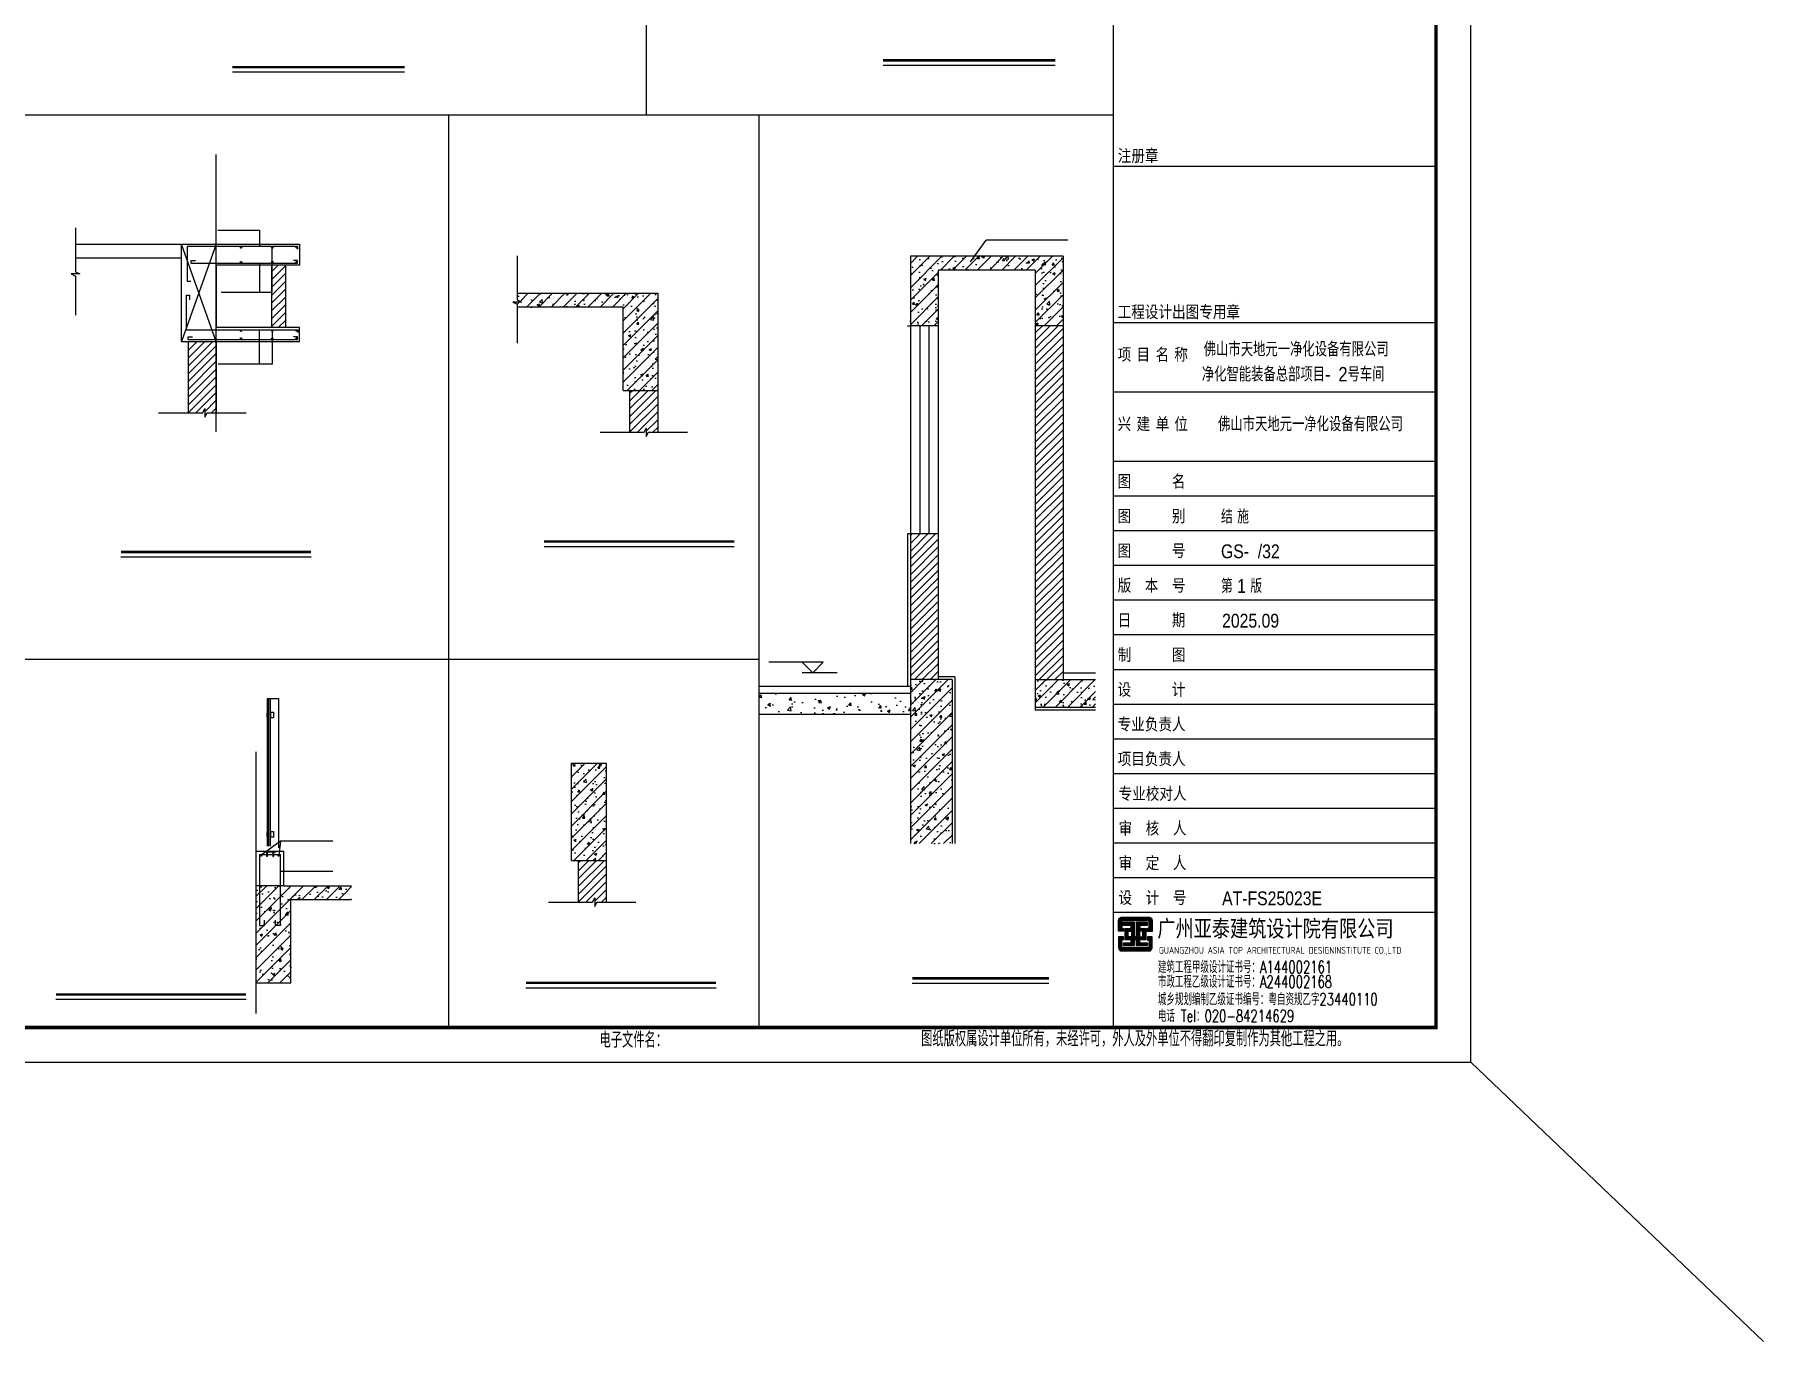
# Model space of a CAD drawing. Extents: x -695511 to 885008, y -751583 to -95266.
# Drawn here: x 561523 to 573978, y -552534 to -543119 of the extents above; entities that cross this region are included whole.
import ezdxf

# ---------------------------------------------------------------- set-up
doc = ezdxf.new("R2010")
doc.units = 0
doc.header["$LTSCALE"] = 1000
doc.header["$MEASUREMENT"] = 0
doc.linetypes.add('DOTE', pattern=[2.42, 2, -0.2, 0.02, -0.2])
for name, color, linetype in [('13', 13, 'Continuous'), ('14', 1, 'Continuous'), ('_0', 7, 'Continuous'), ('DIM_ELEV', 3, 'Continuous'), ('DIM_SYMB', 3, 'Continuous'), ('DOTE', 1, 'Continuous'), ('E_BalLib', 8, 'Continuous'), ('E_WINDOW', 4, 'Continuous'), ('PUB_HATCH', 8, 'Continuous'), ('PUB_TEXT', 7, 'Continuous'), ('PUB_TITLE', 4, 'Continuous'), ('S_FLOOR', 2, 'Continuous'), ('STAIR', 2, 'Continuous'), ('WALL', 4, 'Continuous'), ('节点大样钢筋', 6, 'Continuous')]:
    doc.layers.add(name, color=color, linetype=linetype)
doc.styles.add('_HZTXT', font='gs_txt.shx', dxfattribs={"width": 0.8, "bigfont": 'HZTXT.shx'})
doc.styles.add('HT', font='simhei.ttf', dxfattribs={"width": 0.7})
doc.styles.add('hztxt', font='romand_pkpm', dxfattribs={"bigfont": 'gbcbig'})
doc.styles.add('hztxt0', font='romans.shx', dxfattribs={"bigfont": 'gbcbig0.shx'})
doc.styles.get("Standard").update_dxf_attribs({"font": 'gbenor.shx', "bigfont": 'gbcbig.shx'})
doc.styles.add('宋体', font='simsun.ttc')
pattern_1 = [(45, (211958.133, -353517.668), (-28.0633004, 28.0633004), [])]
pattern_2 = [(45, (211958.13, -353517.67), (-44.194174, 44.194174), []), (50, (211958.13, -353517.67), (179.315046, -15.688034), [18.75, -206.25]), (355, (211958.13, -353517.67), (-34.68783, 188.04803), [15, -165]), (100.4514, (211973.08, -353518.97), (144.627345, 172.359886), [15.93505, -175.28553]), (46.1842, (211958.13, -353467.67), (266.81026, -41.37975), [28.125, -309.375]), (96.6356, (211980.37, -353471.12), (233.66568, 243.52947), [23.90257, -262.92825]), (351.1842, (211958.13, -353467.67), (233.66549, 243.52965), [22.5, -247.5]), (21, (211983.13, -353480.17), (149.226763, -100.65472), [18.75, -206.25]), (326, (211983.13, -353480.17), (60.82883, 181.28751), [15, -165]), (71.4514, (211995.57, -353488.56), (210.05566, 80.632624), [15.93505, -175.28553]), (37.5, (211958.13, -353517.67), (3.039964, 83.223463), [0, -163, 0, -167.5, 0, -165.625]), (7.5, (211958.13, -353517.67), (65.767384, 98.602928), [0, -95.5, 0, -159.25, 0, -63.125]), (327.5, (211902.38, -353517.67), (133.455609, -5.638718), [0, -62.5, 0, -195, 0, -258.75]), (317.5, (211877.38, -353517.67), (145.796542, 25.026246), [0, -81.25, 0, -129.5, 0, -183.75])]

# ---------------------------------------------------------------- blocks, each defined once
blk = doc.blocks.new('弘吉车间2')
at = {"layer": '14'}
h = blk.add_hatch(dxfattribs=at)
h.set_pattern_fill('ANSI31', color=256, scale=100, angle=135, style=0)
h.set_pattern_definition([(180, (-226475.39, -78017.824), (-3e-15, -12.5), [])])
edge = h.paths.add_edge_path()
edge.add_line((-9011, 2855), (-9011, 2773))
edge.add_line((-9011, 2773), (-9152, 2773))
edge.add_line((-9152, 2773), (-9152, 3084))
edge.add_arc((-9062, 3084), 90, 90, 180, ccw=False)
edge.add_line((-9062, 3174), (-8271, 3174))
edge.add_arc((-8271, 3084), 90, 0, 90, ccw=False)
edge.add_line((-8181, 3084), (-8181, 2768))
edge.add_line((-8181, 2768), (-8311, 2768))
edge.add_line((-8311, 2768), (-8311, 2862))
edge.add_line((-8311, 2862), (-8282, 2862))
edge.add_line((-8282, 2862), (-8268, 2862))
edge.add_line((-8268, 2862), (-8268, 3074))
edge.add_line((-8268, 3074), (-9055, 3074))
edge.add_line((-9055, 3074), (-9055, 2855))
edge.add_line((-9055, 2855), (-9011, 2855))
h.paths.add_polyline_path([(-8629, 2622), (-8629, 3030), (-8321, 3030), (-8321, 2942), (-8535, 2942), (-8535, 2855), (-8362, 2855), (-8362, 2525), (-8542, 2525), (-8542, 2442), (-8320, 2442), (-8320, 2365), (-8628, 2365), (-8628, 2526), (-8697, 2526), (-8697, 2365), (-9006, 2365), (-9006, 2442), (-8784, 2442), (-8784, 2525), (-8963, 2525), (-8963, 2855), (-8790, 2855), (-8790, 2942), (-9004, 2942), (-9004, 3030), (-8697, 3030), (-8697, 2622)])
h.paths.add_polyline_path([(-8874, 2772), (-8776, 2772), (-8776, 2616), (-8874, 2616)], flags=16)
h.paths.add_polyline_path([(-8452, 2772), (-8549, 2772), (-8549, 2616), (-8452, 2616)], flags=16)
edge = h.paths.add_edge_path()
edge.add_line((-9011, 2525), (-9011, 2607))
edge.add_line((-9011, 2607), (-9152, 2607))
edge.add_line((-9152, 2607), (-9152, 2296))
edge.add_arc((-9062, 2296), 90, 180, 270)
edge.add_line((-9062, 2206), (-8271, 2206))
edge.add_arc((-8271, 2296), 90, 270, 360)
edge.add_line((-8181, 2296), (-8181, 2612))
edge.add_line((-8181, 2612), (-8311, 2612))
edge.add_line((-8311, 2612), (-8311, 2518))
edge.add_line((-8311, 2518), (-8282, 2518))
edge.add_line((-8282, 2518), (-8268, 2518))
edge.add_line((-8268, 2518), (-8268, 2306))
edge.add_line((-8268, 2306), (-9055, 2306))
edge.add_line((-9055, 2306), (-9055, 2525))
edge.add_line((-9055, 2525), (-9011, 2525))
for p, q in [((-9300, 29320), (-9300, 0)), ((-9300, 29320), (0, 29320)), ((-9300, 24820), (0, 24820)), ((-9300, 20320), (0, 20320)), ((-9300, 18320), (0, 18320)), ((-9300, 16320), (0, 16320)), ((-9300, 15320), (0, 15320)), ((-9300, 14320), (0, 14320)), ((-9300, 13320), (0, 13320)), ((-9300, 12320), (0, 12320)), ((-9300, 11320), (0, 11320)), ((-9300, 10320), (0, 10320)), ((-9300, 9320), (0, 9320)), ((-9300, 8320), (0, 8320)), ((-9300, 7320), (0, 7320)), ((-9300, 6320), (0, 6320)), ((-9300, 5320), (0, 5320)), ((-9300, 4320), (0, 4320)), ((-9300, 3320), (0, 3320)), ((-9300, 3320), (0, 3320))]:
    blk.add_line(p, q, dxfattribs=at)
for points in [[(-9300, 0), (0, 0), (0, 29320), (-9300, 29320)], [(-8874, 2772), (-8776, 2772), (-8776, 2616), (-8874, 2616)], [(-8452, 2772), (-8549, 2772), (-8549, 2616), (-8452, 2616)]]:
    blk.add_lwpolyline(points, close=True, dxfattribs=at)
for points in [[(-9011, 2855), (-9011, 2773), (-9152, 2773), (-9152, 3084, -0.414214), (-9062, 3174), (-8271, 3174, -0.414214), (-8181, 3084), (-8181, 2768), (-8311, 2768), (-8311, 2862), (-8282, 2862), (-8268, 2862), (-8268, 3074), (-9055, 3074), (-9055, 2855)], [(-9011, 2525), (-9011, 2607), (-9152, 2607), (-9152, 2296, 0.414214), (-9062, 2206), (-8271, 2206, 0.414214), (-8181, 2296), (-8181, 2612), (-8311, 2612), (-8311, 2518), (-8282, 2518), (-8268, 2518), (-8268, 2306), (-9055, 2306), (-9055, 2525)]]:
    blk.add_lwpolyline(points, format="xyb", close=True, dxfattribs=at)
blk.add_lwpolyline([(-8629, 2622), (-8629, 2622), (-8629, 3030), (-8321, 3030), (-8321, 2942), (-8535, 2942), (-8535, 2855), (-8362, 2855), (-8362, 2525), (-8542, 2525), (-8542, 2442), (-8320, 2442), (-8320, 2365), (-8628, 2365), (-8628, 2526), (-8697, 2526), (-8697, 2365), (-9006, 2365), (-9006, 2442), (-8784, 2442), (-8784, 2525), (-8963, 2525), (-8963, 2855), (-8790, 2855), (-8790, 2942), (-9004, 2942), (-9004, 3030), (-8697, 3030), (-8697, 2622), (-8629, 2622)], dxfattribs=at)
at = {"layer": '13', "color": 7, "style": '_HZTXT', "width": 0.85}
for s, height, p in [('佛山市天地元一净化设备有限公司', 417.91, (-6694, 19336)), ('净化智能装备总部项目-', 417.91, (-6750, 18616)), ('2号车间', 417.9, (-2815, 18616)), ('佛山市天地元一净化设备有限公司', 417.91, (-6282, 17179)), ('结 施', 400, (-6198, 14522)), ('GS-  /32', 400, (-6198, 13522)), ('第 1 版', 400, (-6198, 12522)), ('2025.09', 400, (-6166, 11522)), ('AT-FS25023E', 400, (-6166, 3522))]:
    blk.add_text(s, height=height, dxfattribs=at).set_placement(p)
at = {"layer": '13', "style": 'hztxt', "width": 0.7}
for s, p in [('建筑工程甲级设计证书号：A144002161', (-8015, 1568)), ('市政工程乙级设计证书号：A244002168', (-8015, 1144)), ('城乡规划编制乙级证书编号：粤自资规乙字23440110', (-8015, 639)), ('电话 Tel：020-84214629', (-8015, 159))]:
    blk.add_text(s, height=350, rotation=359.9997, dxfattribs=at).set_placement(p)
at = {"layer": '14'}
for s, height, style, width, p in [('注册章', 350, '宋体', 0.82, (-9173, 24949)), ('工程设计出图专用章', 350, '宋体', 0.82, (-9173, 20449)), ('项', 350, '宋体', 0.82, (-9176, 19220)), ('目', 350, '宋体', 0.82, (-8632, 19220)), ('名', 350, '宋体', 0.82, (-8081, 19220)), ('称', 350, '宋体', 0.82, (-7542, 19220)), ('兴', 350, '宋体', 0.82, (-9176, 17220)), ('建', 350, '宋体', 0.82, (-8632, 17220)), ('单', 350, '宋体', 0.82, (-8081, 17220)), ('位', 350, '宋体', 0.82, (-7542, 17220)), ('图      名', 350, '宋体', 0.82, (-9176, 15566)), ('图      别', 350, '宋体', 0.82, (-9176, 14566)), ('图      号', 350, '宋体', 0.82, (-9176, 13566)), ('版  本  号', 350, '宋体', 0.82, (-9176, 12566)), ('日      期', 350, '宋体', 0.82, (-9176, 11566)), ('制      图', 350, '宋体', 0.82, (-9176, 10566)), ('设      计', 350, '宋体', 0.82, (-9176, 9566)), ('专业负责人', 350, '宋体', 0.82, (-9176, 8566)), ('项目负责人', 350, '宋体', 0.82, (-9176, 7566)), ('专业校对人', 350, '宋体', 0.82, (-9149, 6566, -24845)), ('审  核  人', 350, '宋体', 0.82, (-9149, 5566, -24845)), ('审  定  人', 350, '宋体', 0.82, (-9149, 4566, -24845)), ('设  计  号', 350, '宋体', 0.82, (-9149, 3566, -24845)), ('广州亚泰建筑设计院有限公司', 480, 'HT', 0.8, (-8033, 2612))]:
    blk.add_text(s, height=height, dxfattribs=dict(at, style=style, width=width)).set_placement(p)
at = {"layer": '14', "width": 0.8}
blk.add_text('GUANGZHOU ASIA TOP ARCHITECTURAL DESIGNINSTITUTE CO.,LTD', height=198, rotation=359.9997, dxfattribs=at).set_placement((-7987, 2124, -24845))
at = {"layer": '14', "style": 'hztxt0'}
for s, p in [('电子文件名：', (-24105, -584)), ('图纸版权属设计单位所有，未经许可，外人及外单位不得翻印复制作为其他工程之用。', (-14838, -548))]:
    blk.add_text(s, height=450, rotation=359.9997, dxfattribs=at).set_placement(p)

msp = doc.modelspace()

# ---------------------------------------------------------------- hatches: boundary and pattern name
h = msp.add_hatch()
h.set_pattern_fill('ANSI31', color=8, scale=25)
h.set_pattern_definition([(45, (893521.65, -529912.617), (-28.0633004, 28.0633004), [])])
h.paths.add_polyline_path([(563232.2, -545229.8), (563332.2, -545229.8), (563332.2, -544779.8), (563232.2, -544779.8)])
h = msp.add_hatch()
h.set_pattern_fill('钢筋混凝土', color=8, scale=25)
h.set_pattern_definition(pattern_2)
h.paths.add_polyline_path([(568732.6, -545216.3), (568932.6, -545216.3), (568932.6, -544716.3), (567832.6, -544716.3), (567832.6, -545216.3), (568032.6, -545216.3), (568032.6, -544816.3), (568732.6, -544816.3)])
h = msp.add_hatch()
h.set_pattern_fill('钢筋混凝土', color=8, scale=25)
h.set_pattern_definition([(45, (273298.135, -416741.505), (-44.194174, 44.194174), []), (50, (273298.14, -416741.5), (179.315046, -15.688034), [18.75, -206.25]), (355, (273298.14, -416741.5), (-34.68783, 188.04803), [15, -165]), (100.4514, (273313.08, -416742.81), (144.62735, 172.35989), [15.93505, -175.28553]), (46.1842, (273298.14, -416691.5), (266.81026, -41.37975), [28.125, -309.375]), (96.6356, (273320.37, -416694.95), (233.66568, 243.52947), [23.90257, -262.92825]), (351.1842, (273298.14, -416691.5), (233.66549, 243.52965), [22.5, -247.5]), (21, (273323.14, -416704), (149.22676, -100.65472), [18.75, -206.25]), (326, (273323.14, -416704), (60.82883, 181.28751), [15, -165]), (71.4514, (273335.57, -416712.4), (210.05566, 80.63262), [15.93505, -175.28553]), (37.5, (273298.135, -416741.505), (3.039964, 83.223463), [0, -163, 0, -167.5, 0, -165.625]), (7.5, (273298.135, -416741.505), (65.767384, 98.602928), [0, -95.5, 0, -159.25, 0, -63.125]), (327.5, (273242.385, -416741.505), (133.455609, -5.638718), [0, -62.5, 0, -195, 0, -258.75]), (317.5, (273217.39, -416741.5), (145.796542, 25.026246), [0, -81.25, 0, -129.5, 0, -183.75])])
h.paths.add_polyline_path([(565862.7, -544982.6), (564999.2, -544982.6), (564999.2, -545030.1), (565030.4, -545045.7), (564968, -545045.7), (564999.2, -545061.3), (564999.2, -545082.6), (565762.7, -545082.6), (565762.7, -545682.6), (566012.7, -545682.6), (566012.7, -544982.6)])
h = msp.add_hatch()
h.set_pattern_fill('ANSI31', color=8, scale=25)
h.set_pattern_definition(pattern_1)
h.paths.add_polyline_path([(568732.6, -547766.3), (568932.6, -547766.3), (568932.6, -545216.3), (568732.6, -545216.3)])
h = msp.add_hatch()
h.set_pattern_fill('ANSI31', color=8, scale=25)
h.set_pattern_definition([(45, (270117.63, -416901.224), (-28.0633004, 28.0633004), [])])
h.paths.add_polyline_path([(562749.9, -545813), (562749.9, -545875.4), (562765.5, -545844.2), (562832.2, -545844.2), (562832.2, -545329.8), (562632.2, -545329.8), (562632.2, -545844.2), (562734.3, -545844.2)])
h = msp.add_hatch()
h.set_pattern_fill('ANSI31', color=8, scale=25)
h.set_pattern_definition([(45, (273298.135, -417041.505), (-28.0633004, 28.0633004), [])])
h.paths.add_polyline_path([(565930.4, -545953.3), (565930.4, -546015.7), (565946, -545984.5), (566012.7, -545984.5), (566012.7, -545682.6), (565812.7, -545682.6), (565812.7, -545984.5), (565914.8, -545984.5)])
h = msp.add_hatch()
h.set_pattern_fill('ANSI31', color=8, scale=25)
h.set_pattern_definition(pattern_1)
h.paths.add_polyline_path([(568032.6, -546716.3), (567832.6, -546716.3), (567832.6, -547766.3), (568032.6, -547766.3)])
h = msp.add_hatch()
h.set_pattern_fill('钢筋混凝土', color=8, scale=25)
h.set_pattern_definition(pattern_2)
h.paths.add_polyline_path([(568132.6, -547766.3), (567832.6, -547766.3), (567832.6, -548947.3), (568132.6, -548947.3)])
h = msp.add_hatch()
h.set_pattern_fill('钢筋混凝土', color=8, scale=25)
h.set_pattern_definition(pattern_2)
h.paths.add_polyline_path([(568732.6, -547766.3), (568732.6, -547966.3), (569167, -547966.3), (569167, -547766.3)])
h = msp.add_hatch()
h.set_pattern_fill('混凝土', color=8, scale=30)
h.set_pattern_definition([(50, (656270.45, -567271.2), (215.17805, -18.82564), [22.5, -247.5]), (355, (656270.45, -567271.2), (-41.6254, 225.65764), [18, -198]), (100.4514, (656288.38, -567272.77), (173.5528, 206.83186), [19.12206, -210.34263]), (46.1842, (656270.45, -567211.2), (320.1723, -49.6557), [33.75, -371.25]), (96.6356, (656297.13, -567215.34), (280.3988, 292.2354), [28.6831, -315.5139]), (351.1842, (656270.45, -567211.2), (280.3986, 292.2356), [27, -297]), (21, (656300.45, -567226.2), (179.0721, -120.78567), [22.5, -247.5]), (326, (656300.45, -567226.2), (72.9946, 217.545), [18, -198]), (71.4514, (656315.38, -567236.26), (252.0668, 96.75915), [19.12206, -210.34263]), (37.5, (656270.45, -567271.2), (3.647957, 99.868156), [0, -195.6, 0, -201, 0, -198.75]), (7.5, (656270.45, -567271.2), (78.92086, 118.32351), [0, -114.6, 0, -191.1, 0, -75.75]), (327.5, (656203.55, -567271.2), (160.14673, -6.76646), [0, -75, 0, -234, 0, -310.5]), (317.5, (656173.55, -567271.2), (174.95585, 30.0315), [0, -97.5, 0, -155.4, 0, -220.5])])
h.paths.add_polyline_path([(566741.5, -547866.3), (566741.5, -548016.3), (567978.7, -548016.3), (567978.7, -547866.3)])
h = msp.add_hatch()
h.set_pattern_fill('钢筋混凝土', color=8, scale=25)
h.set_pattern_definition([(45, (221371.7, -342711.233), (-44.194174, 44.194174), []), (50, (221371.7, -342711.23), (179.315046, -15.688034), [18.75, -206.25]), (355, (221371.7, -342711.23), (-34.68783, 188.04803), [15, -165]), (100.4514, (221386.64, -342712.54), (144.627345, 172.359886), [15.93505, -175.28553]), (46.1842, (221371.7, -342661.23), (266.81026, -41.37975), [28.125, -309.375]), (96.6356, (221393.93, -342664.68), (233.66568, 243.52947), [23.90257, -262.92825]), (351.1842, (221371.7, -342661.23), (233.66549, 243.52965), [22.5, -247.5]), (21, (221396.7, -342673.73), (149.226763, -100.65472), [18.75, -206.25]), (326, (221396.7, -342673.73), (60.82883, 181.28751), [15, -165]), (71.4514, (221409.14, -342682.12), (210.05566, 80.632624), [15.93505, -175.28553]), (37.5, (221371.7, -342711.233), (3.039964, 83.223463), [0, -163, 0, -167.5, 0, -165.625]), (7.5, (221371.7, -342711.23), (65.767384, 98.602928), [0, -95.5, 0, -159.25, 0, -63.125]), (327.5, (221315.95, -342711.23), (133.455609, -5.638718), [0, -62.5, 0, -195, 0, -258.75]), (317.5, (221290.95, -342711.23), (145.796542, 25.026246), [0, -81.25, 0, -129.5, 0, -183.75])])
h.paths.add_polyline_path([(565641.2, -548368.3), (565491.2, -548368.3), (565391.2, -548368.3), (565391.2, -549068.3), (565641.2, -549068.3)])
h = msp.add_hatch()
h.set_pattern_fill('ANSI31', color=8, scale=25)
h.set_pattern_definition([(45, (272926.65, -420427.203), (-28.0633004, 28.0633004), [])])
h.paths.add_polyline_path([(565559, -549339), (565559, -549401.4), (565574.6, -549370.2), (565641.2, -549370.2), (565641.2, -549068.3), (565441.2, -549068.3), (565441.2, -549370.2), (565543.4, -549370.2)])
h = msp.add_hatch()
h.set_pattern_fill('钢筋混凝土', color=8, scale=25)
h.set_pattern_definition([(45, (898759.24, -532150.326), (-44.194174, 44.194174), []), (50, (898759.24, -532150.33), (179.315046, -15.688034), [18.75, -206.25]), (355, (898759.24, -532150.33), (-34.68783, 188.04803), [15, -165]), (100.4514, (898774.18, -532151.63), (144.627345, 172.359886), [15.93505, -175.28553]), (46.1842, (898759.24, -532100.33), (266.81026, -41.37975), [28.125, -309.375]), (96.6356, (898781.48, -532103.77), (233.66568, 243.52947), [23.90257, -262.92825]), (351.1842, (898759.24, -532100.33), (233.66549, 243.52965), [22.5, -247.5]), (21, (898784.24, -532112.83), (149.22676, -100.65472), [18.75, -206.25]), (326, (898784.24, -532112.83), (60.82883, 181.28751), [15, -165]), (71.4514, (898796.68, -532121.21), (210.05566, 80.63262), [15.93505, -175.28553]), (37.5, (898759.24, -532150.326), (3.039964, 83.223463), [0, -163, 0, -167.5, 0, -165.625]), (7.5, (898759.24, -532150.33), (65.767384, 98.602928), [0, -95.5, 0, -159.25, 0, -63.125]), (327.5, (898703.49, -532150.326), (133.455609, -5.638718), [0, -62.5, 0, -195, 0, -258.75]), (317.5, (898678.49, -532150.33), (145.796542, 25.026246), [0, -81.25, 0, -129.5, 0, -183.75])])
h.paths.add_polyline_path([(563369.5, -549951), (563369.5, -549351), (563807.5, -549351), (563807.5, -549325.4), (563755, -549306.8), (563860, -549288.3), (563807.5, -549269.2), (563807.5, -549251), (563319.5, -549251), (563119.5, -549251), (563119.5, -549951)])
at = {"layer": '节点大样钢筋'}
h = msp.add_hatch(color=256, dxfattribs=at)
edge = h.paths.add_edge_path()
edge.add_arc((563011.4, -544653.2), 5, 0, 360)
h = msp.add_hatch(color=256, dxfattribs=at)
edge = h.paths.add_edge_path()
edge.add_arc((563235.4, -544653.2), 5, 0, 360)
h = msp.add_hatch(color=256, dxfattribs=at)
edge = h.paths.add_edge_path()
edge.add_arc((563411.4, -544653.2), 5, 0, 360)
h = msp.add_hatch(color=256, dxfattribs=at)
edge = h.paths.add_edge_path()
edge.add_arc((563011.4, -544757.7), 5, 0, 360)
h = msp.add_hatch(color=256, dxfattribs=at)
edge = h.paths.add_edge_path()
edge.add_arc((563235.4, -544757.7), 5, 0, 360)
h = msp.add_hatch(color=256, dxfattribs=at)
edge = h.paths.add_edge_path()
edge.add_arc((563411.4, -544757.7), 5, 0, 360)
h = msp.add_hatch(color=256, dxfattribs=at)
edge = h.paths.add_edge_path()
edge.add_arc((563011.4, -545253.2), 5, 0, 360)
h = msp.add_hatch(color=256, dxfattribs=at)
edge = h.paths.add_edge_path()
edge.add_arc((563235.4, -545253.2), 5, 0, 360)
h = msp.add_hatch(color=256, dxfattribs=at)
edge = h.paths.add_edge_path()
edge.add_arc((563411.4, -545253.2), 5, 0, 360)
h = msp.add_hatch(color=256, dxfattribs=at)
edge = h.paths.add_edge_path()
edge.add_arc((563011.4, -545307.7), 5, 0, 360)
h = msp.add_hatch(color=256, dxfattribs=at)
edge = h.paths.add_edge_path()
edge.add_arc((563235.4, -545307.7), 5, 0, 360)
h = msp.add_hatch(color=256, dxfattribs=at)
edge = h.paths.add_edge_path()
edge.add_arc((563411.4, -545307.7), 5, 0, 360)
h = msp.add_hatch(color=256, dxfattribs=at)
edge = h.paths.add_edge_path()
edge.add_arc((563153.4, -549034.1), 5, 0, 360)
h = msp.add_hatch(color=256, dxfattribs=at)
edge = h.paths.add_edge_path()
edge.add_arc((563282.6, -549034.1), 5, 0, 360)

# ---------------------------------------------------------------- linework, layer by layer
at = {"color": 8}
for p, q in [((565929.2, -539710.4), (565929.2, -543697.9)), ((551469.8, -543697.9), (569294.8, -543697.9)), ((564506.1, -543697.9), (564506.1, -547619.4)), ((566741.5, -543697.9), (566741.5, -550272.2)), ((567812.6, -545216.3), (567832.6, -545216.3)), ((567812.6, -546716.3), (567812.6, -547816.3)), ((567832.6, -546716.3), (567812.6, -546716.3)), ((551469.8, -547619.4), (566741.5, -547619.4)), ((564506.1, -547619.4), (564506.1, -550272.2)), ((568152.6, -547746.3), (568032.6, -547746.3)), ((568152.6, -547746.3), (568152.6, -548947.3)), ((568932.6, -547716.3), (569167, -547716.3)), ((568732.6, -547966.3), (568732.6, -547986.3)), ((569167, -547986.3), (568732.6, -547986.3))]:
    msp.add_line(p, q, dxfattribs=at)
at = {"color": 2}
for p, q in [((567832.6, -545216.3), (567832.6, -546716.3)), ((567899.6, -545216.3), (567899.6, -546716.3)), ((567965.6, -545216.3), (567965.6, -546716.3)), ((568032.6, -545216.3), (568032.6, -546716.3))]:
    msp.add_line(p, q, dxfattribs=at)
for p, q in [((566741.5, -547816.3), (566741.5, -548016.3)), ((567832.6, -547866.3), (566741.5, -547866.3))]:
    msp.add_line(p, q)
at = {"color": 4}
for p, q in [((563199.5, -547901, -13779.6), (563199.5, -548965.2, -13779.6)), ((563209.5, -547901, -13779.6), (563209.5, -548965.1, -13779.6)), ((563219.5, -547901, -13779.6), (563219.5, -548965, -13779.6))]:
    msp.add_line(p, q, dxfattribs=at)
at = {"color": 8}
msp.add_lwpolyline([(567832.6, -547816.3), (566741.5, -547816.3)], dxfattribs=at)
msp.add_lwpolyline([(567832.6, -548016.3), (566741.5, -548016.3)])
at = {"layer": '_0'}
for p, q in [((562832.2, -544629.8), (562582.2, -545329.8)), ((562832.2, -545329.8), (562582.2, -544629.8))]:
    msp.add_line(p, q, dxfattribs=at)
for points in [[(562844, -544527.9), (563144.5, -544527.9), (563144.5, -544646)], [(562868.6, -544973.7), (563235.4, -544973.7), (563235.4, -544653)], [(563144.6, -544766), (563144.6, -544973.7)], [(563144.6, -545493.2), (563144.6, -545246)], [(563235.4, -545253.2), (563235.4, -545493.2)], [(563294.5, -548930.8), (563153.4, -549034.1)], [(563294.5, -548930.8), (563282.6, -549034.1)], [(563319.5, -549251), (563119.5, -549251)], [(571869.8, -550522.2), (573978.3, -552534.2)]]:
    msp.add_lwpolyline(points, dxfattribs=at)
at = {"layer": 'DIM_ELEV'}
for p, q in [((567204.1, -547641.3), (566812.9, -547641.3)), ((567129.1, -547716.3), (567054.1, -547641.3)), ((567129.1, -547716.3), (567204.1, -547641.3)), ((567304.1, -547716.3), (567054.1, -547716.3))]:
    msp.add_line(p, q, dxfattribs=at)
at = {"layer": 'DIM_SYMB', "const_width": 17.5}
for points in [[(562948, -543353.1), (564189.2, -543353.1)], [(567635.5, -543304.1), (568876.7, -543304.1)], [(565193.9, -546771.4), (566563.5, -546771.4)], [(562145.6, -546847), (563515.2, -546847)], [(565062.8, -549951.3), (566432.4, -549951.3)], [(567846.1, -549918), (568830.7, -549918)], [(561676.9, -550034.4), (563046.5, -550034.4)]]:
    msp.add_lwpolyline(points, dxfattribs=at)
at = {"layer": 'DIM_SYMB'}
for points in [[(562948, -543388.1), (564189.2, -543388.1)], [(567635.5, -543339.1), (568876.7, -543339.1)], [(562145.6, -546882), (563515.2, -546882)], [(565193.9, -546806.4), (566563.5, -546806.4)], [(565062.8, -549986.3), (566432.4, -549986.3)], [(567846.1, -549953), (568830.7, -549953)], [(561676.9, -550069.4), (563046.5, -550069.4)]]:
    msp.add_lwpolyline(points, dxfattribs=at)
at = {"layer": 'DOTE', "linetype": 'DOTE'}
for p, q in [((562832.2, -545981.8), (562832.2, -543946.2)), ((563119.5, -550171), (563119.5, -548285.4))]:
    msp.add_line(p, q, dxfattribs=at)
at = {"layer": 'E_BalLib'}
for p, q in [((563199.5, -547901), (563279.5, -547901.3)), ((563279.5, -547901, 3.7), (563279.6, -548978.8, -13822.8)), ((563178.2, -549001, -13779.6), (563178.2, -549001, -13779.6)), ((563258.2, -549001, -13779.6), (563258.2, -549001, -13779.6))]:
    msp.add_line(p, q, dxfattribs=at)
at = {"layer": 'E_WINDOW'}
for p, q in [((563199.5, -548006, -13779.6), (563197.5, -548008.8, -13779.6)), ((563197.5, -548008.8, -13779.6), (563197.5, -548033.1, -13779.6)), ((563199.5, -547901), (563219.5, -547901)), ((563224.5, -548006, -13779.6), (563219.5, -548006, -13779.6)), ((563199.5, -548036, -13779.6), (563197.5, -548033.1, -13779.6)), ((563224.5, -548036, -13779.6), (563219.5, -548036, -13779.6)), ((563199.5, -548866, -13779.6), (563197.5, -548868.8, -13779.6)), ((563197.5, -548868.8, -13779.6), (563197.5, -548893.1, -13779.6)), ((563199.5, -548896, -13779.6), (563197.5, -548893.1, -13779.6)), ((563224.5, -548866, -13779.6), (563219.5, -548866, -13779.6)), ((563224.5, -548896, -13779.6), (563219.5, -548896, -13779.6))]:
    msp.add_line(p, q, dxfattribs=at)
at = {"layer": 'PUB_HATCH'}
msp.add_line((562832.2, -545349.8, -9400.1), (562831.9, -545349.8, -9403.7), dxfattribs=at)
at = {"layer": 'PUB_TEXT'}
for p, q in [((568266.2, -544755.7), (568378.9, -544600.7)), ((568966.4, -544600.7), (568378.9, -544600.7)), ((563235.4, -545493.2), (562846.1, -545493.2)), ((563672.5, -548930.8), (563294.5, -548930.8)), ((563672.5, -549148.3), (563294.5, -549148.3))]:
    msp.add_line(p, q, dxfattribs=at)
at = {"layer": 'PUB_TITLE'}
msp.add_lwpolyline([(550844.8, -550522.2), (571869.8, -550522.2), (571869.8, -535672.2), (550844.8, -535672.2)], close=True, dxfattribs=at)
msp.add_lwpolyline([(550844.8, -550522.2), (571869.8, -550522.2), (571869.8, -535672.2), (550844.8, -535672.2)], close=True, dxfattribs=at)
at = {"layer": 'PUB_TITLE', "const_width": 25}
msp.add_lwpolyline([(551469.8, -550272.2), (571619.8, -550272.2), (571619.8, -535922.2), (551469.8, -535922.2)], close=True, dxfattribs=at)
msp.add_lwpolyline([(551469.8, -550272.2), (571619.8, -550272.2), (571619.8, -535922.2), (551469.8, -535922.2)], close=True, dxfattribs=at)
at = {"layer": 'S_FLOOR'}
for points, elevation in [([(563244.5, -548041), (563224.5, -548041), (563224.5, -548001), (563244.5, -548001)], -27559.3), ([(563244.5, -548901), (563224.5, -548901), (563224.5, -548861), (563244.5, -548861)], -13779.6)]:
    msp.add_lwpolyline(points, close=True, dxfattribs=dict(at, elevation=elevation))
at = {"layer": 'STAIR'}
for p, q in [((561818.7, -544510.4), (561818.7, -544827.8)), ((564999.2, -544712.7), (564999.2, -545030.1)), ((561849.9, -544843.4), (561787.5, -544843.4)), ((561787.5, -544843.4), (561818.7, -544859)), ((561849.9, -544843.4), (561787.5, -544843.4)), ((561787.5, -544843.4), (561818.7, -544859)), ((561818.7, -544827.8), (561849.9, -544843.4)), ((561818.7, -544827.8), (561849.9, -544843.4)), ((561818.7, -544859), (561818.7, -545140)), ((564999.2, -545030.1), (565030.4, -545045.7)), ((564999.2, -545030.1), (565030.4, -545045.7)), ((565030.4, -545045.7), (564968, -545045.7)), ((564968, -545045.7), (564999.2, -545061.3)), ((565030.4, -545045.7), (564968, -545045.7)), ((564968, -545045.7), (564999.2, -545061.3)), ((564999.2, -545061.3), (564999.2, -545342.3)), ((562416.9, -545844.2), (562734.3, -545844.2)), ((562734.3, -545844.2), (562749.9, -545813)), ((562734.3, -545844.2), (562749.9, -545813)), ((562749.9, -545813), (562749.9, -545875.4)), ((562749.9, -545813), (562749.9, -545875.4)), ((562749.9, -545875.4), (562765.5, -545844.2)), ((562749.9, -545875.4), (562765.5, -545844.2)), ((562765.5, -545844.2), (563046.6, -545844.2)), ((565597.4, -545984.5), (565914.8, -545984.5)), ((565914.8, -545984.5), (565930.4, -545953.3)), ((565914.8, -545984.5), (565930.4, -545953.3)), ((565930.4, -545953.3), (565930.4, -546015.7)), ((565930.4, -545953.3), (565930.4, -546015.7)), ((565930.4, -546015.7), (565946, -545984.5)), ((565930.4, -546015.7), (565946, -545984.5)), ((565946, -545984.5), (566227.1, -545984.5)), ((563174.5, -549001, -13779.6), (563174.5, -549007, -13779.6)), ((563174.5, -549007, -13779.6), (563264.5, -549007, -13779.6)), ((563193.5, -549007, -13779.6), (563193.5, -549040.9, -13779.6)), ((563199.5, -549007, -13779.6), (563199.5, -549040.9, -13779.6)), ((563239.5, -549007, -13779.6), (563239.5, -549040.9, -13779.6)), ((563245.5, -549007, -13779.6), (563245.5, -549040.9, -13779.6)), ((563264.5, -549001, -13779.6), (563264.5, -549007, -13779.6)), ((563199.5, -549040.9, -13779.6), (563193.5, -549040.9, -13779.6)), ((563239.5, -549040.9, -13779.6), (563245.5, -549040.9, -13779.6)), ((565225.9, -549370.2), (565543.4, -549370.2)), ((565543.4, -549370.2), (565559, -549339)), ((565543.4, -549370.2), (565559, -549339)), ((565559, -549339), (565559, -549401.4)), ((565559, -549339), (565559, -549401.4)), ((565559, -549401.4), (565574.6, -549370.2)), ((565559, -549401.4), (565574.6, -549370.2)), ((565574.6, -549370.2), (565855.6, -549370.2))]:
    msp.add_line(p, q, dxfattribs=at)
at = {"layer": 'WALL'}
for p, q in [((561818.7, -544629.8), (562582.2, -544629.8)), ((561818.7, -544629.8), (562582.2, -544629.8)), ((562582.2, -544829.8), (562582.2, -544629.8)), ((562582.2, -544829.8), (562582.2, -544629.8)), ((562582.2, -544629.8), (562832.2, -544629.8)), ((562832.2, -544629.8), (563432.2, -544629.8)), ((563432.2, -544629.8), (563432.2, -544779.8)), ((562582.2, -544729.8), (561818.7, -544729.8)), ((562582.2, -545329.8), (562582.2, -544729.8)), ((563432.2, -544779.8), (562832.2, -544779.8)), ((562832.2, -544779.8), (562832.2, -545229.8)), ((563232.2, -545229.8), (563232.2, -544779.8)), ((563332.2, -545229.8), (563332.2, -544779.8)), ((567832.6, -544716.3), (567832.6, -545216.3)), ((568932.6, -544716.3), (567832.6, -544716.3)), ((568932.6, -544716.3), (568932.6, -547766.3)), ((568032.6, -544816.3), (568032.6, -545216.3)), ((568732.6, -544816.3), (568032.6, -544816.3)), ((568732.6, -544816.3), (568732.6, -547766.3)), ((564999.2, -544982.6), (565862.7, -544982.6)), ((565762.7, -545082.6), (564999.2, -545082.6)), ((565762.7, -545682.6), (565762.7, -545082.6)), ((563432.2, -545229.8), (562832.2, -545229.8)), ((563432.2, -545329.8), (563432.2, -545229.8)), ((568032.6, -545216.3), (567832.6, -545216.3)), ((568932.6, -545216.3), (568732.6, -545216.3)), ((562582.2, -545329.8), (563432.2, -545329.8)), ((562632.2, -545844.2), (562632.2, -545329.8)), ((562832.2, -545329.8), (562832.2, -545844.2)), ((565762.7, -545682.6), (566012.7, -545682.6)), ((565812.7, -545984.5), (565812.7, -545682.6)), ((568032.6, -546716.3), (567832.6, -546716.3)), ((567832.6, -546716.3), (567832.6, -547766.3)), ((568032.6, -546716.3), (568032.6, -547766.3)), ((568132.6, -547766.3), (567832.6, -547766.3)), ((567832.6, -547766.3), (567832.6, -548947.3)), ((568132.6, -547766.3), (568132.6, -548947.3)), ((568732.6, -547766.3), (569167, -547766.3)), ((568732.6, -547766.3), (568732.6, -547966.3)), ((569167, -547966.3), (568732.6, -547966.3)), ((565391.2, -549068.3), (565391.2, -548368.3)), ((565391.2, -548368.3), (565491.2, -548368.3)), ((563119.5, -549251), (563119.5, -549001)), ((563119.5, -549001), (563319.5, -549001)), ((563319.5, -549251), (563319.5, -549001)), ((565391.2, -549068.3), (565641.2, -549068.3)), ((565441.2, -549370.2), (565441.2, -549068.3)), ((563119.5, -549951), (563119.5, -549251)), ((563319.5, -549251), (563807.5, -549251)), ((563369.5, -549951), (563369.5, -549351)), ((563369.5, -549351), (563807.5, -549351)), ((563119.5, -549951), (563369.5, -549951))]:
    msp.add_line(p, q, dxfattribs=at)
for points in [[(564999.2, -544982.6), (565862.7, -544982.6), (565862.7, -544982.6), (566012.7, -544982.6), (566012.7, -545984.5)], [(565391.2, -548368.3), (565491.2, -548368.3), (565491.2, -548368.3), (565641.2, -548368.3), (565641.2, -549370.2)]]:
    msp.add_lwpolyline(points, dxfattribs=at)
at = {"layer": '节点大样钢筋'}
for p, q in [((563418.6, -544646), (562623.6, -544646)), ((562623.6, -544646), (562623.6, -544896)), ((563418.6, -544664.4), (563418.6, -544646)), ((562651.9, -544766), (562651.9, -544746)), ((562651.9, -544746), (562681.9, -544746)), ((562651.9, -544766), (563418.1, -544766)), ((563418.1, -544746), (563388.1, -544746)), ((563418.1, -544766), (563418.1, -544746)), ((562623.6, -544896), (562648.6, -544896)), ((562629.9, -545316), (562629.9, -545296)), ((562629.9, -545296), (562659.9, -545296)), ((562629.9, -545316), (563418.1, -545316)), ((563418.1, -545296), (563388.1, -545296)), ((563418.1, -545316), (563418.1, -545296)), ((563144.5, -549026), (563294.5, -549026)), ((563294.5, -549538.8), (563294.5, -549026))]:
    msp.add_line(p, q, dxfattribs=at)
for points in [[(562618.1, -545246), (562618.1, -544996), (562638.1, -544996), (562638.1, -545031)], [(562618.1, -545246), (563418.6, -545246), (563418.6, -545264.4)], [(563144.5, -549026), (563144.5, -549538.8), (563179.5, -549538.8), (563179.5, -549498.8)], [(563294.5, -549538.8), (563259.5, -549538.8), (563259.5, -549498.8)]]:
    msp.add_lwpolyline(points, dxfattribs=at)
for centre in [(563011.4, -544653.2), (563235.4, -544653.2), (563411.4, -544653.2), (563011.4, -544757.7), (563235.4, -544757.7), (563411.4, -544757.7), (563011.4, -545253.2), (563235.4, -545253.2), (563411.4, -545253.2), (563011.4, -545307.7), (563235.4, -545307.7), (563411.4, -545307.7), (563153.4, -549034.1), (563282.6, -549034.1)]:
    msp.add_circle(centre, 5, dxfattribs=at)

# ---------------------------------------------------------------- block references
at = {"layer": '_0', "xscale": 0.25, "yscale": 0.25, "zscale": 0.25}
msp.add_blockref('弘吉车间2', (571619.8, -550272.2), dxfattribs=at)

doc.saveas('drawing.dxf')
